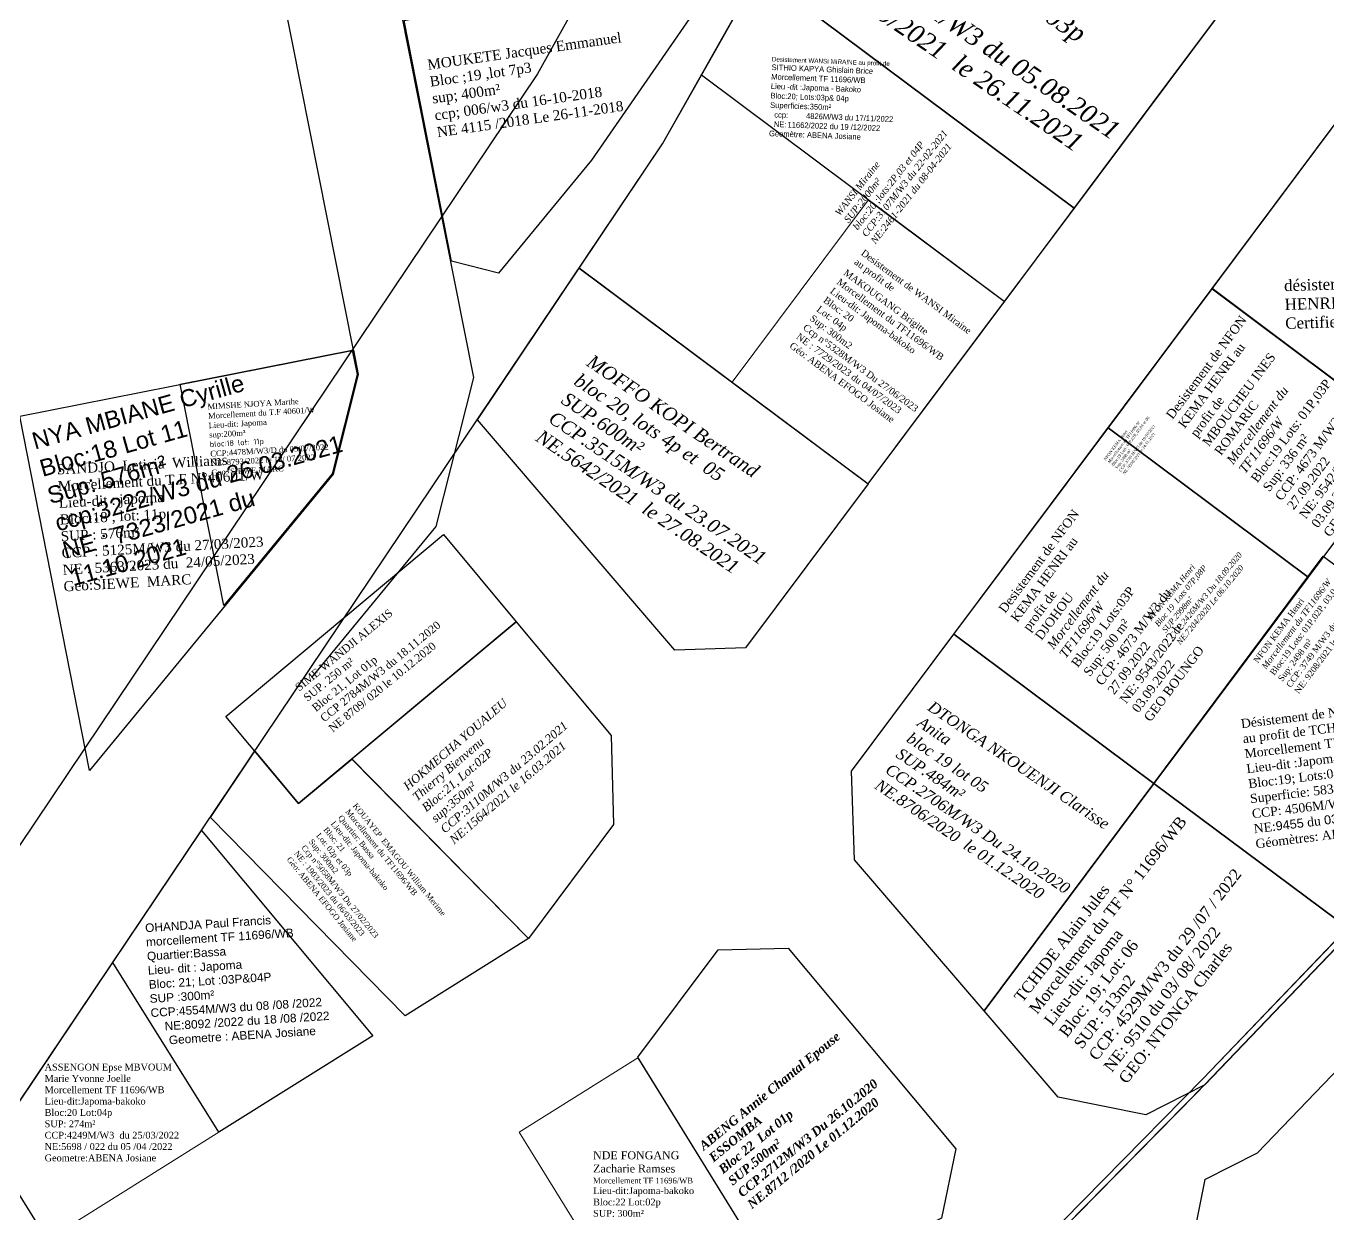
# Model space of a CAD drawing. Header units: millimetres. Extents: x 587399 to 927168, y 438565 to 1444955.
# Drawn here: x 591380.8 to 591495.6, y 444575.2 to 444679.9 of the extents above; entities that cross this region are included whole.
import ezdxf

# ---------------------------------------------------------------- set-up
doc = ezdxf.new("R2010")
doc.units = ezdxf.units.MM
doc.header["$LTSCALE"] = 2
for name, color, linetype in [('chef027001120', 7, 'Continuous'), ('end maj 26 02 2021', 7, 'Continuous'), ('MAJ AOUT 2021', 7, 'Continuous'), ('MAJ AVRIL 2021', 7, 'Continuous'), ('MAJ DEC 2021', 234, 'Continuous'), ('MAJ NOV 2021', 7, 'Continuous'), ('MAJ OCT 2021', 7, 'Continuous'), ('Parcelle MAJ', 6, 'Continuous')]:
    doc.layers.add(name, color=color, linetype=linetype)
doc.layers.add('Dossiers rejetés', color=1, linetype='Continuous', lineweight=30)
doc.layers.add('MAJ APRES LE 13.01.2023', color=222, linetype='Continuous', lineweight=30)
doc.styles.get("Standard").update_dxf_attribs({"font": 'arial.ttf'})
doc.styles.add('STYLE3', font='tt0012m_.ttf', dxfattribs={"height": 13})
doc.styles.add('Times 1.0', font='times.ttf', dxfattribs={"width": 0.99, "height": 1})

msp = doc.modelspace()

# ---------------------------------------------------------------- linework, layer by layer
at = {"color": 150, "flags": 128}
msp.add_lwpolyline([(591500.153, 444676.493), (591505.095, 444675.894), (591513.077, 444657.036), (591503.005, 444643.559), (591485.382, 444656.731)], close=True, dxfattribs=at)
msp.add_lwpolyline([(591500.153, 444676.493), (591505.095, 444675.894), (591513.077, 444657.036), (591503.005, 444643.559), (591485.382, 444656.731)], close=True, dxfattribs=at)
at = {"flags": 128}
for points in [[(591409.669, 444651.31), (591410.087, 444649.148), (591407.882, 444640.383), (591386.396, 444614.26), (591380.236, 444645.502)], [(591409.669, 444651.31), (591410.087, 444649.148), (591407.882, 444640.383), (591386.396, 444614.26), (591380.236, 444645.502)], [(591480.24, 444613.098), (591497.721, 444600.085), (591484.728, 444586.534), (591479.535, 444583.906), (591471.819, 444585.441), (591465.274, 444593.072)], [(591396.267, 444608.966), (591411.375, 444590.859), (591397.807, 444582.366), (591388.447, 444597.326)]]:
    msp.add_lwpolyline(points, close=True, dxfattribs=at)
msp.add_lwpolyline([(591495.169, 444633.151), (591515.121, 444618.306), (591497.72, 444600.084), (591480.24, 444613.098), (591495.169, 444633.151)], dxfattribs=at)
msp.add_lwpolyline([(591495.169, 444633.151), (591515.121, 444618.306), (591497.72, 444600.084), (591480.24, 444613.098), (591495.169, 444633.151)], dxfattribs=at)
at = {"color": 7, "ltscale": 0.0014, "flags": 128}
msp.add_lwpolyline([(591400.973, 444615.953), (591404.826, 444611.335), (591409.529, 444615.259), (591425.093, 444599.432), (591414.234, 444592.637), (591397.049, 444610.113)], close=True, dxfattribs=at)
at = {"color": 5, "lineweight": 13, "flags": 128}
for points in [[(591388.445, 444597.322), (591397.805, 444582.366), (591382.652, 444572.883), (591376.769, 444582.285), (591380.06, 444584.844)], [(591388.445, 444597.322), (591397.805, 444582.366), (591382.652, 444572.883), (591376.769, 444582.285), (591380.06, 444584.844)], [(591434.749, 444588.935), (591447.816, 444567.806), (591436.756, 444562.206), (591424.276, 444582.376)], [(591434.749, 444588.935), (591447.816, 444567.806), (591436.756, 444562.206), (591424.276, 444582.376)]]:
    msp.add_lwpolyline(points, close=True, dxfattribs=at)
at = {"layer": 'Dossiers rejetés', "lineweight": 30, "flags": 128}
msp.add_lwpolyline([(591265.136, 445455.647), (591292.014, 445408.277), (591304.987, 445380.749), (591335.978, 445347.262), (591370.521, 445264.526), (591591.499, 445304.44), (591608.749, 445116.241), (591578.944, 444936.369), (591522.003, 444915.223), (591436.947, 444877.41), (591441.096, 444822.125), (591469.757, 444754.412), (591425.908, 444675.656), (591370.164, 444592.699), (591273.017, 444517.158), (591262.763, 444510.846), (591206.464, 444602.089), (591101.464, 444952.089), (591061.464, 445040.089), (590953.466, 445042.089), (590953.074, 445075.007), (590860.574, 445152.399), (590846.464, 445261.089), (591098.464, 445350.089)], close=True, dxfattribs=at)
at = {"layer": 'end maj 26 02 2021', "color": 7, "linetype": 'ByBlock'}
for p, q in [((591484.566, 444587.062), (591547.366, 444652.561)), ((591489.397, 444580.541), (591552.785, 444646.654)), ((591484.566, 444587.062), (591502.13, 444605.381)), ((591484.736, 444578.181), (591489.397, 444580.541)), ((591484.736, 444578.181), (591483.53, 444572.127))]:
    msp.add_line(p, q, dxfattribs=at)
at = {"layer": 'end maj 26 02 2021', "color": 7, "linetype": 'ByBlock', "ltscale": 0.0014}
msp.add_line((591547.366, 444652.561), (591484.566, 444587.062), dxfattribs=at)
at = {"layer": 'end maj 26 02 2021', "color": 6, "linetype": 'ByBlock', "lineweight": -3, "ltscale": 0.0014, "flags": 128}
for points in [[(591281.22, 444508), (591380.06, 444584.856), (591436.93, 444669.494), (591483.876, 444752.657), (591453.438, 444823.58), (591449.939, 444870.203), (591528.271, 444905.027), (591590.351, 444928.084), (591620.988, 445113.034)], [(591281.22, 444508), (591380.06, 444584.856), (591436.93, 444669.494), (591483.876, 444752.657), (591453.438, 444823.58), (591449.939, 444870.203), (591528.271, 444905.027), (591590.351, 444928.084), (591620.988, 445113.034)], [(591281.22, 444508), (591380.06, 444584.856), (591436.93, 444669.494), (591483.876, 444752.657), (591453.438, 444823.58), (591449.939, 444870.203), (591528.271, 444905.027), (591590.351, 444928.084), (591620.988, 445113.034)], [(591281.22, 444508), (591380.06, 444584.856), (591436.93, 444669.494), (591483.876, 444752.657), (591453.438, 444823.58), (591449.939, 444870.203), (591528.271, 444905.027), (591590.351, 444928.084), (591620.988, 445113.034)], [(591770.073, 444989.463), (591737.168, 444905.939), (591690.907, 444742.417), (591637.449, 444725.167), (591591.726, 444687.985), (591547.534, 444652.048), (591484.721, 444586.54), (591374.436, 444474.456), (591285.46, 444485.64)], [(591770.073, 444989.463), (591737.168, 444905.939), (591690.907, 444742.417), (591637.449, 444725.167), (591591.726, 444687.985), (591547.534, 444652.048), (591484.721, 444586.54), (591374.436, 444474.456), (591285.46, 444485.64)], [(591770.073, 444989.463), (591737.168, 444905.939), (591690.907, 444742.417), (591637.449, 444725.167), (591591.726, 444687.985), (591547.534, 444652.048), (591484.721, 444586.54), (591374.436, 444474.456), (591285.46, 444485.64)], [(591770.073, 444989.463), (591737.168, 444905.939), (591690.907, 444742.417), (591637.449, 444725.167), (591591.726, 444687.985), (591547.534, 444652.048), (591484.721, 444586.54), (591374.436, 444474.456), (591285.46, 444485.64)]]:
    msp.add_lwpolyline(points, dxfattribs=at)
at = {"layer": 'end maj 26 02 2021', "color": 7, "linetype": 'ByBlock', "ltscale": 0.0014, "flags": 128}
msp.add_lwpolyline([(591466.981, 444569.19), (591484.566, 444587.062), (591547.369, 444652.561), (591591.564, 444688.5)], dxfattribs=at)
msp.add_lwpolyline([(591466.981, 444569.19), (591484.566, 444587.062), (591547.369, 444652.561), (591591.564, 444688.5)], dxfattribs=at)
at = {"layer": 'end maj 26 02 2021', "color": 7, "flags": 128}
msp.add_lwpolyline([(591466.981, 444569.19), (591484.566, 444587.062), (591547.369, 444652.561), (591591.564, 444688.5)], dxfattribs=at)
at = {"layer": 'end maj 26 02 2021', "color": 3, "lineweight": 30, "flags": 128}
msp.add_lwpolyline([(591591.008, 444687.255), (591642.766, 444636.485), (591512.912, 444525.11), (591509.568, 444476.103), (591485.712, 444373.739), (591486.069, 444356.308), (591479.263, 444350.152), (591353.239, 444365.428), (591284.742, 444484.909), (591373.718, 444473.726), (591484.01, 444585.816), (591546.813, 444651.316), (591591.008, 444687.255)], dxfattribs=at)
msp.add_lwpolyline([(591591.008, 444687.255), (591642.766, 444636.485), (591512.912, 444525.11), (591509.568, 444476.103), (591485.712, 444373.739), (591486.069, 444356.308), (591479.263, 444350.152), (591353.239, 444365.428), (591284.742, 444484.909), (591373.718, 444473.726), (591484.01, 444585.816), (591546.813, 444651.316), (591591.008, 444687.255)], dxfattribs=at)
at = {"layer": 'end maj 26 02 2021', "color": 150, "lineweight": -3, "flags": 128}
for points in [[(591443.121, 444686.1), (591430.657, 444668.07), (591422.458, 444658.105), (591422.458, 444658.105), (591418.314, 444659.149), (591414.129, 444680.38)], [(591443.121, 444686.1), (591430.657, 444668.07), (591422.458, 444658.105), (591422.458, 444658.105), (591418.314, 444659.149), (591414.129, 444680.38)], [(591443.121, 444686.1), (591430.657, 444668.07), (591422.458, 444658.105), (591422.458, 444658.105), (591418.314, 444659.149), (591414.129, 444680.38)], [(591443.121, 444686.1), (591430.657, 444668.07), (591422.458, 444658.105), (591422.458, 444658.105), (591418.314, 444659.149), (591414.129, 444680.38)], [(591417.605, 444635.042), (591424.016, 444627.358), (591404.82, 444611.342), (591398.409, 444619.026)], [(591417.605, 444635.042), (591424.016, 444627.358), (591404.82, 444611.342), (591398.409, 444619.026)], [(591417.605, 444635.042), (591424.016, 444627.358), (591404.82, 444611.342), (591398.409, 444619.026)], [(591417.605, 444635.042), (591424.016, 444627.358), (591404.82, 444611.342), (591398.409, 444619.026)]]:
    msp.add_lwpolyline(points, close=True, dxfattribs=at)
at = {"layer": 'end maj 26 02 2021', "color": 150, "linetype": 'ByBlock', "lineweight": -3, "ltscale": 0.0014, "flags": 128}
for points in [[(591500.153, 444676.493), (591505.095, 444675.894), (591513.077, 444657.036), (591523.149, 444633.241), (591521.65, 444625.039), (591515.126, 444618.237), (591497.692, 444600.056), (591484.728, 444586.535), (591479.535, 444583.906), (591471.819, 444585.442), (591465.275, 444593.073), (591480.24, 444613.098), (591462.618, 444626.268), (591477.584, 444646.294), (591500.153, 444676.493)], [(591500.153, 444676.493), (591505.095, 444675.894), (591513.077, 444657.036), (591523.149, 444633.241), (591521.65, 444625.039), (591515.126, 444618.237), (591497.692, 444600.056), (591484.728, 444586.535), (591479.535, 444583.906), (591471.819, 444585.442), (591465.275, 444593.073), (591480.24, 444613.098), (591462.618, 444626.268), (591477.584, 444646.294), (591500.153, 444676.493)], [(591500.153, 444676.493), (591505.095, 444675.894), (591513.077, 444657.036), (591523.149, 444633.241), (591521.65, 444625.039), (591515.126, 444618.237), (591497.692, 444600.056), (591484.728, 444586.535), (591479.535, 444583.906), (591471.819, 444585.442), (591465.275, 444593.073), (591480.24, 444613.098), (591462.618, 444626.268), (591477.584, 444646.294), (591500.153, 444676.493)], [(591500.153, 444676.493), (591505.095, 444675.894), (591513.077, 444657.036), (591523.149, 444633.241), (591521.65, 444625.039), (591515.126, 444618.237), (591497.692, 444600.056), (591484.728, 444586.535), (591479.535, 444583.906), (591471.819, 444585.442), (591465.275, 444593.073), (591480.24, 444613.098), (591462.618, 444626.268), (591477.584, 444646.294), (591500.153, 444676.493)], [(591424.016, 444627.358), (591432.386, 444617.327), (591432.596, 444609.483), (591425.093, 444599.433), (591409.523, 444615.266)], [(591424.016, 444627.358), (591432.386, 444617.327), (591432.596, 444609.483), (591425.093, 444599.433), (591409.523, 444615.266)], [(591424.016, 444627.358), (591432.386, 444617.327), (591432.596, 444609.483), (591425.093, 444599.433), (591409.523, 444615.266)], [(591424.016, 444627.358), (591432.386, 444617.327), (591432.596, 444609.483), (591425.093, 444599.433), (591409.523, 444615.266)], [(591462.618, 444626.268), (591480.24, 444613.098), (591465.275, 444593.073), (591453.853, 444606.389), (591453.591, 444614.189)], [(591462.618, 444626.268), (591480.24, 444613.098), (591465.275, 444593.073), (591453.853, 444606.389), (591453.591, 444614.189)], [(591462.618, 444626.268), (591480.24, 444613.098), (591465.275, 444593.073), (591453.853, 444606.389), (591453.591, 444614.189)], [(591462.618, 444626.268), (591480.24, 444613.098), (591465.275, 444593.073), (591453.853, 444606.389), (591453.591, 444614.189)], [(591448.012, 444598.598), (591462.789, 444580.887), (591461.531, 444574.789), (591447.808, 444567.84), (591434.74, 444588.965), (591441.815, 444598.432)], [(591448.012, 444598.598), (591462.789, 444580.887), (591461.531, 444574.789), (591447.808, 444567.84), (591434.74, 444588.965), (591441.815, 444598.432)], [(591448.012, 444598.598), (591462.789, 444580.887), (591461.531, 444574.789), (591447.808, 444567.84), (591434.74, 444588.965), (591441.815, 444598.432)], [(591448.012, 444598.598), (591462.789, 444580.887), (591461.531, 444574.789), (591447.808, 444567.84), (591434.74, 444588.965), (591441.815, 444598.432)]]:
    msp.add_lwpolyline(points, close=True, dxfattribs=at)
at = {"layer": 'end maj 26 02 2021', "color": 150, "lineweight": -3, "flags": 128}
msp.add_lwpolyline([(591448.012, 444598.598), (591462.789, 444580.887)], dxfattribs=at)
msp.add_lwpolyline([(591448.012, 444598.598), (591462.789, 444580.887)], dxfattribs=at)
msp.add_lwpolyline([(591448.012, 444598.598), (591462.789, 444580.887)], dxfattribs=at)
msp.add_lwpolyline([(591448.012, 444598.598), (591462.789, 444580.887)], dxfattribs=at)
at = {"layer": 'MAJ AOUT 2021', "color": 6, "lineweight": -3, "flags": 128}
msp.add_lwpolyline([(591429.582, 444658.545), (591455.042, 444639.518), (591444.251, 444625.079), (591438.003, 444624.869), (591420.593, 444645.168)], close=True, dxfattribs=at)
msp.add_lwpolyline([(591429.582, 444658.545), (591455.042, 444639.518), (591444.251, 444625.079), (591438.003, 444624.869), (591420.593, 444645.168)], close=True, dxfattribs=at)
at = {"layer": 'MAJ APRES LE 13.01.2023', "lineweight": 13, "flags": 128}
msp.add_lwpolyline([(591455.062, 444664.541), (591467.044, 444655.587), (591455.037, 444639.521), (591443.056, 444648.476)], close=True, dxfattribs=at)
at = {"layer": 'MAJ APRES LE 13.01.2023', "ltscale": 0.0014, "flags": 128}
msp.add_lwpolyline([(591400.973, 444615.953), (591404.826, 444611.335), (591409.529, 444615.259), (591425.093, 444599.432), (591414.234, 444592.637), (591397.049, 444610.113)], close=True, dxfattribs=at)
at = {"layer": 'MAJ AVRIL 2021', "color": 5, "flags": 128}
msp.add_lwpolyline([(591459.054, 444708.686), (591489.643, 444685.826), (591481.627, 444675.101), (591468.399, 444657.399), (591455.037, 444639.521), (591429.577, 444658.549), (591436.925, 444669.485), (591441.465, 444677.528), (591452.418, 444696.93)], close=True, dxfattribs=at)
msp.add_lwpolyline([(591459.054, 444708.686), (591489.643, 444685.826), (591481.627, 444675.101), (591468.399, 444657.399), (591455.037, 444639.521), (591429.577, 444658.549), (591436.925, 444669.485), (591441.465, 444677.528), (591452.418, 444696.93)], close=True, dxfattribs=at)
at = {"layer": 'MAJ DEC 2021', "color": 6, "lineweight": -3, "flags": 128}
msp.add_lwpolyline([(591445.451, 444684.576), (591473.212, 444663.83), (591467.044, 444655.586), (591440.343, 444675.54)], close=True, dxfattribs=at)
at = {"layer": 'MAJ NOV 2021', "lineweight": -3, "flags": 128}
msp.add_lwpolyline([(591459.069, 444708.683), (591489.648, 444685.823), (591473.212, 444663.83), (591445.451, 444684.576)], close=True, dxfattribs=at)
msp.add_lwpolyline([(591459.069, 444708.683), (591489.648, 444685.823), (591473.212, 444663.83), (591445.451, 444684.576)], close=True, dxfattribs=at)
at = {"layer": 'MAJ NOV 2021', "flags": 128}
for points in [[(591513.077, 444657.036), (591523.148, 444633.241), (591521.65, 444625.039), (591515.125, 444618.237), (591497.692, 444600.055), (591484.728, 444586.534), (591479.535, 444583.905), (591471.819, 444585.441), (591465.274, 444593.072), (591480.24, 444613.098), (591462.618, 444626.267), (591477.583, 444646.293), (591485.382, 444656.728), (591503.004, 444643.558)], [(591513.077, 444657.036), (591523.148, 444633.241), (591521.65, 444625.039), (591515.125, 444618.237), (591497.692, 444600.055), (591484.728, 444586.534), (591479.535, 444583.905), (591471.819, 444585.441), (591465.274, 444593.072), (591480.24, 444613.098), (591462.618, 444626.267), (591477.583, 444646.293), (591485.382, 444656.728), (591503.004, 444643.558)], [(591376.769, 444582.284), (591382.652, 444572.883), (591365.698, 444562.273), (591360.898, 444569.944)], [(591376.769, 444582.284), (591382.652, 444572.883), (591365.698, 444562.273), (591360.898, 444569.944)]]:
    msp.add_lwpolyline(points, close=True, dxfattribs=at)
at = {"layer": 'MAJ OCT 2021', "lineweight": -3}
msp.add_line((591409.669, 444651.31), (591387.278, 444764.209), dxfattribs=at)
at = {"layer": 'MAJ OCT 2021', "lineweight": -3, "flags": 128}
msp.add_lwpolyline([(591396.896, 444766.598), (591420.239, 444648.9), (591416.933, 444635.775), (591405.97, 444622.443)], dxfattribs=at)
msp.add_lwpolyline([(591409.669, 444651.31), (591410.087, 444649.148), (591407.882, 444640.383), (591386.396, 444614.26), (591380.236, 444645.502)], close=True, dxfattribs=at)
msp.add_lwpolyline([(591409.669, 444651.31), (591410.087, 444649.148), (591407.882, 444640.383), (591386.396, 444614.26), (591380.236, 444645.502)], close=True, dxfattribs=at)
at = {"layer": 'Parcelle MAJ', "color": 6, "lineweight": 30, "flags": 128}
for points in [[(591485.383, 444656.73), (591503.005, 444643.559), (591493.846, 444631.303), (591476.223, 444644.473), (591485.382, 444656.731)], [(591476.223, 444644.473), (591493.846, 444631.303), (591480.24, 444613.098), (591462.618, 444626.268), (591476.223, 444644.473)]]:
    msp.add_lwpolyline(points, dxfattribs=at)
msp.add_lwpolyline([(591409.566, 444651.309), (591409.992, 444649.161), (591407.784, 444640.393), (591398.246, 444628.794), (591394.391, 444648.315)], close=True, dxfattribs=at)

# ---------------------------------------------------------------- texts
at = {"color": 0, "lineweight": 13, "insert": (591446.573, 444677.168), "char_height": 0.4, "width": 15.98003, "attachment_point": 1, "rotation": 357.78698, "style": 'STYLE3'}
msp.add_mtext('\\A1;Desistement WANSI MIRAINE au profit de\\P{\\H1.25x;SITHIO KAPYA Ghislain Brice\\C1; \\PMorcellement TF 11696/WB\\P\\C256;Lieu -dit :Japoma - Bakoko\\PBloc:20; Lots:03p& 04p\\PSuperficies:350m²\\P\\pi-1.2,l1.6,t1.6;ccp:^I4826M/W3 du 17/11/2022\\PNE:^I11662/2022 du 19 /12/2022\\P\\pi0,l0,tz;Geomètre: ABENA Josiane}', dxfattribs=at)
at = {"attachment_point": 1}
for s, insert, char_height, width, rotation in [('\\A1;{\\fTimes New Roman|b0|i0|c0|p18;MIMSHE NJOYA Marthe \\P\\C1;Morcellement du T.F 40601/W\\P\\C256;Lieu-dit: Japoma\\Psup:200m\\fISOCPEUR|b0|i0|c0|p34;²\\Pbloc:18 lot: 11p\\fTimes New Roman|b0|i0|c0|p18;\\PCCP:4478M/W3/D du 05/07/2022\\PNE: 8793/2022 le 18/ 07/2022\\P\\C1;Geo: SIEWE MARC}', (591396.783, 444646.582), 0.5, 34.03498, 3.37451), ('\\pt11,12.5,13;{\\fTimes New Roman|b0|i0|c0|p18;TCHIDE Alain Jules\\P\\C1;Morcellement du TF N° 11696/WB\\P\\ptz;\\C7;Lieu-dit: Japoma\\P\\C256;Bloc: 19; Lot: 06\\PSUP: 513m2\\PCCP: 4529M/W3 du 29 /07 / 2022\\PNE: 9510 du 03/ 08/ 2022\\PGEO: NTONGA Charles}', (591467.846, 444594.336), 1, 36.82059, 52.12141)]:
    msp.add_mtext(s, dxfattribs=dict(at, insert=insert, char_height=char_height, width=width, rotation=rotation))
at = {"color": 3, "insert": (591383.49, 444641.227), "char_height": 0.88484, "width": 17.87816, "attachment_point": 1, "rotation": 3.2832}
msp.add_mtext('{\\fTimes New Roman|b0|i0|c0|p18;SANDJO  Leticia  Williams\\P\\C1;Morcellement du T.F N°40601/W     \\P\\C256;Lieu-dit : japoma\\PBloc:18 ; lot: 11p\\PSUP : 576m²\\PCCP : 5125M/W3 du 27/03/2023\\PNE : 5363/2023 du  24/05/2023\\P\\C1;Geo:SIEWE  MARC }', dxfattribs=at)
msp.add_mtext('{\\fTimes New Roman|b0|i0|c0|p18;SANDJO  Leticia  Williams\\P\\C1;Morcellement du T.F N°40601/W     \\P\\C256;Lieu-dit : japoma\\PBloc:18 ; lot: 11p\\PSUP : 576m²\\PCCP : 5125M/W3 du 27/03/2023\\PNE : 5363/2023 du  24/05/2023\\P\\C1;Geo:SIEWE  MARC }', dxfattribs=at)
at = {"attachment_point": 1}
for s, width, insert, char_height, rotation in [('{\\fTimes New Roman|b0|i0|c186|p18;\\C1;Désistement\\C256; de NFON KEMA }\\P{\\fTimes New Roman|b0|i0|c186|p18;au profit de TCHIDE Alain Jules\\P\\C1;Morcellement TF 11696/WB\\P\\C256;Lieu-dit :Japoma-bakoko\\PBloc:19; Lots:04\\PSuperficie: 583m²\\PCCP: 4506M/W3  du 20/07/2022\\PNE:}9455{\\fTimes New Roman|b0|i0|c186|p18; du }03{\\fTimes New Roman|b0|i0|c186|p18;/0}8{\\fTimes New Roman|b0|i0|c186|p18;/ 2022\\PGéomètres: ABENA Josiane}', 38.63325, (591487.877, 444618.774), 0.8, 6.95516), ('\\A1;OHANDJA Paul Francis\\P{\\C1;morcellement TF 11696/WB\\P\\C0;Quartier:Bassa\\PLieu- dit : Japoma\\PBloc: 21; Lot :03P&04P\\PSUP :300m²\\PCCP:4554M/W3 du 08 /08 /2022\\P    NE:8092 /2022 du 18 /08 /2022\\P     Geometre : ABENA Josiane}', 23.5716, (591391.274, 444600.745), 0.75, 3.65727)]:
    msp.add_mtext_dynamic_manual_height_columns(s, width=width, gutter_width=12.5, heights=[0], dxfattribs=dict(at, insert=insert, char_height=char_height, rotation=rotation))
for s, insert, char_height in [('{\\fTimes New Roman|b0|i0|c0|p18;ASSENGON Epse MBVOUM\\PMarie Yvonne Joelle\\P\\C1;Morcellement TF 11696/WB\\PLieu-dit:Japoma-bakoko\\C256;\\PBloc:20 Lot:04p\\PSUP: 274m²\\PCCP:4249M/W3  du 25/03/2022\\PNE:5698 / 022 du 05 /04 /2022\\PGeometre:ABENA Josiane}', (591382.433, 444588.403), 0.6), ('{\\fTimes New Roman|b0|i0|c0|p18;ASSENGON Epse MBVOUM\\PMarie Yvonne Joelle\\P\\C1;Morcellement TF 11696/WB\\PLieu-dit:Japoma-bakoko\\C256;\\PBloc:20 Lot:04p\\PSUP: 274m²\\PCCP:4249M/W3  du 25/03/2022\\PNE:5698 / 022 du 05 /04 /2022\\PGeometre:ABENA Josiane}', (591382.433, 444588.403), 0.6), ('\\A1;{\\fTimes New Roman|b0|i0|c0|p18;NDE FONGANG \\PZacharie Ramses\\P\\H0.71429x;\\C1;Morcellement TF 11696/WB\\H1.4x;\\P\\H0.85714x;\\C256;Lieu-dit:Japoma-bakoko\\PBloc:22 Lot:02p\\PSUP: 300m²\\PCCP: 4248M/W3  du 25/03/2022\\PNE:5697/ 022 du 05 /04 /2022\\P Geometre:ABENA Josiane}', (591430.797, 444580.68), 0.7), ('\\A1;{\\fTimes New Roman|b0|i0|c0|p18;NDE FONGANG \\PZacharie Ramses\\P\\H0.71429x;\\C1;Morcellement TF 11696/WB\\H1.4x;\\P\\H0.85714x;\\C256;Lieu-dit:Japoma-bakoko\\PBloc:22 Lot:02p\\PSUP: 300m²\\PCCP: 4248M/W3  du 25/03/2022\\PNE:5697/ 022 du 05 /04 /2022\\P Geometre:ABENA Josiane}', (591430.797, 444580.68), 0.7)]:
    msp.add_mtext_dynamic_manual_height_columns(s, width=25.02909, gutter_width=12.5, heights=[0], dxfattribs=dict(at, insert=insert, char_height=char_height))
at = {"layer": 'chef027001120', "linetype": 'ByBlock', "insert": (591413.97, 444613.023), "char_height": 0.75, "width": 21.23, "attachment_point": 1, "rotation": 40.78615}
msp.add_mtext('{\\fTimes New Roman|b0|i1|c0|p18;HOKMECHA YOUALEU \\PThierry Bienvenu\\PBloc:21, Lot:02P\\Psup:350m²\\PCCP:3110M/W3 du 23.02.2021\\PNE:1564/2021 le 16.03.2021}', dxfattribs=at)
msp.add_mtext('{\\fTimes New Roman|b0|i1|c0|p18;HOKMECHA YOUALEU \\PThierry Bienvenu\\PBloc:21, Lot:02P\\Psup:350m²\\PCCP:3110M/W3 du 23.02.2021\\PNE:1564/2021 le 16.03.2021}', dxfattribs=at)
at = {"layer": 'end maj 26 02 2021', "color": 150, "linetype": 'ByBlock', "lineweight": -3, "ltscale": 0.0014, "attachment_point": 1, "style": 'Times 1.0'}
for s, insert, char_height, width, rotation in [('{\\fTimes New Roman|b0|i0|c186|p18;\\C0;MOUKETE Jacques Emmanuel\\fTimes New Roman|b0|i0|c0|p18;\\P\\fTimes New Roman|b0|i0|c186|p18;Bloc \\fTimes New Roman|b0|i0|c0|p18;;19 \\fTimes New Roman|b0|i0|c186|p18;,lot \\fTimes New Roman|b0|i0|c0|p18;7p3\\P\\fTimes New Roman|b0|i0|c186|p18;sup\\fTimes New Roman|b0|i0|c0|p18;;\\fTimes New Roman|b0|i0|c186|p18; \\fTimes New Roman|b0|i0|c0|p18;400\\fTimes New Roman|b0|i0|c186|p18;m²\\Pccp\\fTimes New Roman|b0|i0|c0|p18;;\\fTimes New Roman|b0|i0|c186|p18; \\fTimes New Roman|b0|i0|c0|p18;006\\fTimes New Roman|b0|i0|c186|p18;/w3 du 1\\fTimes New Roman|b0|i0|c0|p18;6\\fTimes New Roman|b0|i0|c186|p18;-10-2018\\fTimes New Roman|b0|i0|c0|p18;\\PNE 4115 /2018 Le 26-11-2018}', (591416.124, 444676.908), 0.9, 20.91066, 8.10088), ('{\\fTimes New Roman|b0|i0|c186|p18;\\C0;MOUKETE Jacques Emmanuel\\fTimes New Roman|b0|i0|c0|p18;\\P\\fTimes New Roman|b0|i0|c186|p18;Bloc \\fTimes New Roman|b0|i0|c0|p18;;19 \\fTimes New Roman|b0|i0|c186|p18;,lot \\fTimes New Roman|b0|i0|c0|p18;7p3\\P\\fTimes New Roman|b0|i0|c186|p18;sup\\fTimes New Roman|b0|i0|c0|p18;;\\fTimes New Roman|b0|i0|c186|p18; \\fTimes New Roman|b0|i0|c0|p18;400\\fTimes New Roman|b0|i0|c186|p18;m²\\Pccp\\fTimes New Roman|b0|i0|c0|p18;;\\fTimes New Roman|b0|i0|c186|p18; \\fTimes New Roman|b0|i0|c0|p18;006\\fTimes New Roman|b0|i0|c186|p18;/w3 du 1\\fTimes New Roman|b0|i0|c0|p18;6\\fTimes New Roman|b0|i0|c186|p18;-10-2018\\fTimes New Roman|b0|i0|c0|p18;\\PNE 4115 /2018 Le 26-11-2018}', (591416.124, 444676.908), 0.9, 20.91066, 8.10088), ('{\\fTimes New Roman|b0|i0|c186|p18;\\C0;MOUKETE Jacques Emmanuel\\fTimes New Roman|b0|i0|c0|p18;\\P\\fTimes New Roman|b0|i0|c186|p18;Bloc \\fTimes New Roman|b0|i0|c0|p18;;19 \\fTimes New Roman|b0|i0|c186|p18;,lot \\fTimes New Roman|b0|i0|c0|p18;7p3\\P\\fTimes New Roman|b0|i0|c186|p18;sup\\fTimes New Roman|b0|i0|c0|p18;;\\fTimes New Roman|b0|i0|c186|p18; \\fTimes New Roman|b0|i0|c0|p18;400\\fTimes New Roman|b0|i0|c186|p18;m²\\Pccp\\fTimes New Roman|b0|i0|c0|p18;;\\fTimes New Roman|b0|i0|c186|p18; \\fTimes New Roman|b0|i0|c0|p18;006\\fTimes New Roman|b0|i0|c186|p18;/w3 du 1\\fTimes New Roman|b0|i0|c0|p18;6\\fTimes New Roman|b0|i0|c186|p18;-10-2018\\fTimes New Roman|b0|i0|c0|p18;\\PNE 4115 /2018 Le 26-11-2018}', (591416.124, 444676.908), 0.9, 20.91066, 8.10088), ('{\\fTimes New Roman|b0|i0|c186|p18;\\C0;MOUKETE Jacques Emmanuel\\fTimes New Roman|b0|i0|c0|p18;\\P\\fTimes New Roman|b0|i0|c186|p18;Bloc \\fTimes New Roman|b0|i0|c0|p18;;19 \\fTimes New Roman|b0|i0|c186|p18;,lot \\fTimes New Roman|b0|i0|c0|p18;7p3\\P\\fTimes New Roman|b0|i0|c186|p18;sup\\fTimes New Roman|b0|i0|c0|p18;;\\fTimes New Roman|b0|i0|c186|p18; \\fTimes New Roman|b0|i0|c0|p18;400\\fTimes New Roman|b0|i0|c186|p18;m²\\Pccp\\fTimes New Roman|b0|i0|c0|p18;;\\fTimes New Roman|b0|i0|c186|p18; \\fTimes New Roman|b0|i0|c0|p18;006\\fTimes New Roman|b0|i0|c186|p18;/w3 du 1\\fTimes New Roman|b0|i0|c0|p18;6\\fTimes New Roman|b0|i0|c186|p18;-10-2018\\fTimes New Roman|b0|i0|c0|p18;\\PNE 4115 /2018 Le 26-11-2018}', (591416.124, 444676.908), 0.9, 20.91066, 8.10088), ('{\\C256;désistement de M. NFON KEMA HENRI DU 16/10/2020\\PCertifier le 27 oct. 2020}', (591491.707, 444657.505), 1, 21.83615, 1.84612), ('{\\C256;désistement de M. NFON KEMA HENRI DU 16/10/2020\\PCertifier le 27 oct. 2020}', (591491.707, 444657.505), 1, 21.83615, 1.84612), ('{\\C256;désistement de M. NFON KEMA HENRI DU 16/10/2020\\PCertifier le 27 oct. 2020}', (591491.707, 444657.505), 1, 21.83615, 1.84612), ('{\\C256;désistement de M. NFON KEMA HENRI DU 16/10/2020\\PCertifier le 27 oct. 2020}', (591491.707, 444657.505), 1, 21.83615, 1.84612), ('{\\fTimes New Roman|b0|i1|c0|p18;\\C7;MOFFO KOPI Bertrand \\Pbloc 20, lots 4p et  05 \\PSUP.600m²\\PCCP.3515M/W3 du 23.07.2021\\PNE.5642/2021  le 27.08.2021 }', (591430.803, 444650.998), 1.2, 70.89398, 325.90338), ('{\\fTimes New Roman|b0|i1|c0|p18;\\C7;MOFFO KOPI Bertrand \\Pbloc 20, lots 4p et  05 \\PSUP.600m²\\PCCP.3515M/W3 du 23.07.2021\\PNE.5642/2021  le 27.08.2021 }', (591430.803, 444650.998), 1.2, 70.89398, 325.90338), ('{\\fTimes New Roman|b0|i1|c0|p18;\\C7;MOFFO KOPI Bertrand \\Pbloc 20, lots 4p et  05 \\PSUP.600m²\\PCCP.3515M/W3 du 23.07.2021\\PNE.5642/2021  le 27.08.2021 }', (591430.803, 444650.998), 1.2, 70.89398, 325.90338), ('{\\fTimes New Roman|b0|i1|c0|p18;\\C7;MOFFO KOPI Bertrand \\Pbloc 20, lots 4p et  05 \\PSUP.600m²\\PCCP.3515M/W3 du 23.07.2021\\PNE.5642/2021  le 27.08.2021 }', (591430.803, 444650.998), 1.2, 70.89398, 325.90338), ('{\\fTimes New Roman|b0|i1|c0|p18;\\C7;NFON KEMA Henri^J\\fTimes New Roman|b0|i1|c186|p18;Bloc 1\\fTimes New Roman|b0|i1|c0|p18;9 \\fTimes New Roman|b0|i1|c186|p18; Lot\\fTimes New Roman|b0|i1|c0|p18;s 07P,08P\\P\\fTimes New Roman|b0|i1|c186|p18;SUP.\\fTimes New Roman|b0|i1|c0|p18;2998m²\\fTimes New Roman|b0|i1|c186|p18;\\PCCP.2\\fTimes New Roman|b0|i1|c0|p18;426\\fTimes New Roman|b0|i1|c186|p18;M/W3 Du \\fTimes New Roman|b0|i1|c0|p18;18\\fTimes New Roman|b0|i1|c186|p18;.0\\fTimes New Roman|b0|i1|c0|p18;9\\fTimes New Roman|b0|i1|c186|p18;.2020\\PNE.\\fTimes New Roman|b0|i1|c0|p18;7204\\fTimes New Roman|b0|i1|c186|p18;/2020 Le \\fTimes New Roman|b0|i1|c0|p18;06\\fTimes New Roman|b0|i1|c186|p18;.\\fTimes New Roman|b0|i1|c0|p18;10\\fTimes New Roman|b0|i1|c186|p18;.2020}', (591479.628, 444627.734), 0.5, 77.53417, 50.44818), ('{\\fTimes New Roman|b0|i1|c0|p18;\\C7;NFON KEMA Henri^J\\fTimes New Roman|b0|i1|c186|p18;Bloc 1\\fTimes New Roman|b0|i1|c0|p18;9 \\fTimes New Roman|b0|i1|c186|p18; Lot\\fTimes New Roman|b0|i1|c0|p18;s 07P,08P\\P\\fTimes New Roman|b0|i1|c186|p18;SUP.\\fTimes New Roman|b0|i1|c0|p18;2998m²\\fTimes New Roman|b0|i1|c186|p18;\\PCCP.2\\fTimes New Roman|b0|i1|c0|p18;426\\fTimes New Roman|b0|i1|c186|p18;M/W3 Du \\fTimes New Roman|b0|i1|c0|p18;18\\fTimes New Roman|b0|i1|c186|p18;.0\\fTimes New Roman|b0|i1|c0|p18;9\\fTimes New Roman|b0|i1|c186|p18;.2020\\PNE.\\fTimes New Roman|b0|i1|c0|p18;7204\\fTimes New Roman|b0|i1|c186|p18;/2020 Le \\fTimes New Roman|b0|i1|c0|p18;06\\fTimes New Roman|b0|i1|c186|p18;.\\fTimes New Roman|b0|i1|c0|p18;10\\fTimes New Roman|b0|i1|c186|p18;.2020}', (591479.628, 444627.734), 0.5, 77.53417, 50.44818), ('{\\fTimes New Roman|b0|i1|c0|p18;\\C7;NFON KEMA Henri^J\\fTimes New Roman|b0|i1|c186|p18;Bloc 1\\fTimes New Roman|b0|i1|c0|p18;9 \\fTimes New Roman|b0|i1|c186|p18; Lot\\fTimes New Roman|b0|i1|c0|p18;s 07P,08P\\P\\fTimes New Roman|b0|i1|c186|p18;SUP.\\fTimes New Roman|b0|i1|c0|p18;2998m²\\fTimes New Roman|b0|i1|c186|p18;\\PCCP.2\\fTimes New Roman|b0|i1|c0|p18;426\\fTimes New Roman|b0|i1|c186|p18;M/W3 Du \\fTimes New Roman|b0|i1|c0|p18;18\\fTimes New Roman|b0|i1|c186|p18;.0\\fTimes New Roman|b0|i1|c0|p18;9\\fTimes New Roman|b0|i1|c186|p18;.2020\\PNE.\\fTimes New Roman|b0|i1|c0|p18;7204\\fTimes New Roman|b0|i1|c186|p18;/2020 Le \\fTimes New Roman|b0|i1|c0|p18;06\\fTimes New Roman|b0|i1|c186|p18;.\\fTimes New Roman|b0|i1|c0|p18;10\\fTimes New Roman|b0|i1|c186|p18;.2020}', (591479.628, 444627.734), 0.5, 77.53417, 50.44818), ('{\\fTimes New Roman|b0|i1|c0|p18;\\C7;NFON KEMA Henri^J\\fTimes New Roman|b0|i1|c186|p18;Bloc 1\\fTimes New Roman|b0|i1|c0|p18;9 \\fTimes New Roman|b0|i1|c186|p18; Lot\\fTimes New Roman|b0|i1|c0|p18;s 07P,08P\\P\\fTimes New Roman|b0|i1|c186|p18;SUP.\\fTimes New Roman|b0|i1|c0|p18;2998m²\\fTimes New Roman|b0|i1|c186|p18;\\PCCP.2\\fTimes New Roman|b0|i1|c0|p18;426\\fTimes New Roman|b0|i1|c186|p18;M/W3 Du \\fTimes New Roman|b0|i1|c0|p18;18\\fTimes New Roman|b0|i1|c186|p18;.0\\fTimes New Roman|b0|i1|c0|p18;9\\fTimes New Roman|b0|i1|c186|p18;.2020\\PNE.\\fTimes New Roman|b0|i1|c0|p18;7204\\fTimes New Roman|b0|i1|c186|p18;/2020 Le \\fTimes New Roman|b0|i1|c0|p18;06\\fTimes New Roman|b0|i1|c186|p18;.\\fTimes New Roman|b0|i1|c0|p18;10\\fTimes New Roman|b0|i1|c186|p18;.2020}', (591479.628, 444627.734), 0.5, 77.53417, 50.44818), ('{\\C256;SIME WANDJI ALEXIS\\PSUP. 250 m²\\PBloc 21, Lot 01p\\PCCP 2784M/W3 du 18.11.2020\\PNE 8709/ 020 le 10.12.2020}', (591404.438, 444621.738), 0.7, 28.84371, 39.31457), ('{\\C256;SIME WANDJI ALEXIS\\PSUP. 250 m²\\PBloc 21, Lot 01p\\PCCP 2784M/W3 du 18.11.2020\\PNE 8709/ 020 le 10.12.2020}', (591404.438, 444621.738), 0.7, 28.84371, 39.31457), ('{\\C256;SIME WANDJI ALEXIS\\PSUP. 250 m²\\PBloc 21, Lot 01p\\PCCP 2784M/W3 du 18.11.2020\\PNE 8709/ 020 le 10.12.2020}', (591404.438, 444621.738), 0.7, 28.84371, 39.31457), ('{\\C256;SIME WANDJI ALEXIS\\PSUP. 250 m²\\PBloc 21, Lot 01p\\PCCP 2784M/W3 du 18.11.2020\\PNE 8709/ 020 le 10.12.2020}', (591404.438, 444621.738), 0.7, 28.84371, 39.31457), ('{\\fTimes New Roman|b0|i1|c0|p18;\\C7;DTONGA NKOUENJI Clarisse \\PAnita\\Pbloc 19 lot 05 \\PSUP.484m²\\PCCP.2706M/W3 Du 24.10.2020\\PNE.8706/2020  le 01.12.2020 }', (591460.782, 444620.451), 1, 59.07831, 325.90338), ('{\\fTimes New Roman|b0|i1|c0|p18;\\C7;DTONGA NKOUENJI Clarisse \\PAnita\\Pbloc 19 lot 05 \\PSUP.484m²\\PCCP.2706M/W3 Du 24.10.2020\\PNE.8706/2020  le 01.12.2020 }', (591460.782, 444620.451), 1, 59.07831, 325.90338), ('{\\fTimes New Roman|b0|i1|c0|p18;\\C7;DTONGA NKOUENJI Clarisse \\PAnita\\Pbloc 19 lot 05 \\PSUP.484m²\\PCCP.2706M/W3 Du 24.10.2020\\PNE.8706/2020  le 01.12.2020 }', (591460.782, 444620.451), 1, 59.07831, 325.90338), ('{\\fTimes New Roman|b0|i1|c0|p18;\\C7;DTONGA NKOUENJI Clarisse \\PAnita\\Pbloc 19 lot 05 \\PSUP.484m²\\PCCP.2706M/W3 Du 24.10.2020\\PNE.8706/2020  le 01.12.2020 }', (591460.782, 444620.451), 1, 59.07831, 325.90338), ('{\\fTimes New Roman|b1|i1|c0|p18;\\C7;ABENG Annie Chantal Epouse\\PESSOMBA \\PBloc 22  Lot 01p \\PSUP.500m²\\PCCP.2712M/W3 Du 26.10.2020\\PNE.8712 /2020 Le 01.12.2020}', (591440.06, 444581.333), 0.8, 23.57992, 39.42598), ('{\\fTimes New Roman|b1|i1|c0|p18;\\C7;ABENG Annie Chantal Epouse\\PESSOMBA \\PBloc 22  Lot 01p \\PSUP.500m²\\PCCP.2712M/W3 Du 26.10.2020\\PNE.8712 /2020 Le 01.12.2020}', (591440.06, 444581.333), 0.8, 23.57992, 39.42598), ('{\\fTimes New Roman|b1|i1|c0|p18;\\C7;ABENG Annie Chantal Epouse\\PESSOMBA \\PBloc 22  Lot 01p \\PSUP.500m²\\PCCP.2712M/W3 Du 26.10.2020\\PNE.8712 /2020 Le 01.12.2020}', (591440.06, 444581.333), 0.8, 23.57992, 39.42598), ('{\\fTimes New Roman|b1|i1|c0|p18;\\C7;ABENG Annie Chantal Epouse\\PESSOMBA \\PBloc 22  Lot 01p \\PSUP.500m²\\PCCP.2712M/W3 Du 26.10.2020\\PNE.8712 /2020 Le 01.12.2020}', (591440.06, 444581.333), 0.8, 23.57992, 39.42598)]:
    msp.add_mtext(s, dxfattribs=dict(at, insert=insert, char_height=char_height, width=width, rotation=rotation))
at = {"layer": 'end maj 26 02 2021', "linetype": 'ByBlock', "ltscale": 0.0014, "insert": (591381.17, 444643.981), "char_height": 1.5, "width": 4662.19, "attachment_point": 1, "rotation": 15.66918}
msp.add_mtext('{\\fArial|b0|i0|c0|p34;NYA MBIANE Cyrille \\PBloc:18 Lot 11\\PSup: 576m²\\Pccp:3222/W3 du 26.03.2021\\PNE : 7323/2021 du \\P11.10.2021}', dxfattribs=at)
msp.add_mtext('{\\fArial|b0|i0|c0|p34;NYA MBIANE Cyrille \\PBloc:18 Lot 11\\PSup: 576m²\\Pccp:3222/W3 du 26.03.2021\\PNE : 7323/2021 du \\P11.10.2021}', dxfattribs=at)
msp.add_mtext('{\\fArial|b0|i0|c0|p34;NYA MBIANE Cyrille \\PBloc:18 Lot 11\\PSup: 576m²\\Pccp:3222/W3 du 26.03.2021\\PNE : 7323/2021 du \\P11.10.2021}', dxfattribs=at)
msp.add_mtext('{\\fArial|b0|i0|c0|p34;NYA MBIANE Cyrille \\PBloc:18 Lot 11\\PSup: 576m²\\Pccp:3222/W3 du 26.03.2021\\PNE : 7323/2021 du \\P11.10.2021}', dxfattribs=at)
at = {"layer": 'MAJ APRES LE 13.01.2023', "color": 0, "lineweight": 13, "insert": (591454.72, 444660.234), "char_height": 0.6, "width": 38.48722, "attachment_point": 1, "rotation": 323.43852}
msp.add_mtext('{\\fTimes New Roman|b0|i0|c0|p18;Desistement de WANSI Miraine\\Pau profit de }', dxfattribs=at)
at = {"layer": 'MAJ APRES LE 13.01.2023', "lineweight": 13, "insert": (591453.183, 444658.485), "char_height": 0.6, "width": 38.48722, "attachment_point": 1, "rotation": 323.43852}
msp.add_mtext('{\\fTimes New Roman|b0|i0|c0|p18;MAKOUGANG Brigitte\\P\\C1;Morcellement du TF11696/WB\\C256;\\PLieu-dit: Japoma-bakoko\\C1;\\P\\C256;Bloc: 20\\PLot: 04p\\PSup: 300m2\\PCcp n°5328M/W3 Du 27/06/2023\\PNE : 7729/2023 du 04/07/2023\\PGéo: ABENA EFOGO Josiane}', dxfattribs=at)
at = {"layer": 'MAJ APRES LE 13.01.2023', "ltscale": 0.0014, "insert": (591409.963, 444611.432), "char_height": 0.5, "width": 38.48722, "attachment_point": 1, "rotation": 309.07314}
msp.add_mtext('{\\fTimes New Roman|b0|i0|c0|p18;KOUAYEP  EMAGOU William Merime\\P\\C1;Morcellement du TF11696/WB\\P\\C256;Quartier: Bassa\\PLieu-dit: Japoma-bakoko\\C1;\\P\\C256;Bloc: 21\\PLot: 02p et 03p\\PSup: 300m2\\PCcp n°5058M/W3 Du 27/02/2023\\PNE : 1903/2023 du 06/03/2023\\PGéo: ABENA EFOGO Josiane}', dxfattribs=at)
at = {"layer": 'MAJ AVRIL 2021', "insert": (591452.072, 444663.457), "char_height": 0.6, "width": 30.23637, "attachment_point": 1, "rotation": 51.88577}
msp.add_mtext('\\A1;{\\fTimes New Roman|b0|i1|c0|p18;\\C7;WANSI Miraine\\PSUP:2000m²\\Pbloc:20 ;lots:2P,03 et 04P\\PCCP:3107M/W3 du 22-02-2021\\PNE:2461-2021 du 08-04-2021}', dxfattribs=at)
at = {"layer": 'MAJ NOV 2021', "color": 150, "linetype": 'ByBlock', "lineweight": -3, "ltscale": 0.0014, "insert": (591461.171, 444701.712), "char_height": 1.62, "width": 95.70687, "attachment_point": 1, "rotation": 325.90338, "style": 'Times 1.0'}
msp.add_mtext('{\\fTimes New Roman|b0|i1|c0|p18;\\C1;Désistement partiel de\\C7; \\PWANSI  Miraine \\P\\C1;au profit de \\C7;\\PDJANKAM Laurent \\Pbloc 20, lots 02p et  03p \\PSUP.1000m²\\PCCP.3564M/W3 du 05.08.2021\\PNE.9429/2021  le 26.11.2021 }', dxfattribs=at)
msp.add_mtext('{\\fTimes New Roman|b0|i1|c0|p18;\\C1;Désistement partiel de\\C7; \\PWANSI  Miraine \\P\\C1;au profit de \\C7;\\PDJANKAM Laurent \\Pbloc 20, lots 02p et  03p \\PSUP.1000m²\\PCCP.3564M/W3 du 05.08.2021\\PNE.9429/2021  le 26.11.2021 }', dxfattribs=at)
at = {"layer": 'MAJ NOV 2021', "attachment_point": 1, "rotation": 53.21689, "style": 'STYLE3'}
for s, insert, char_height, width in [('\\A1;{\\fTimes New Roman|b0|i0|c0|p18;\\H1.479x;Desistement de NFON KEMA HENRI au profit de\\PMBOUCHEU INES ROMARIC\\P\\fTimes New Roman|b0|i1|c0|p18;\\C1;Morcellement du TF11696/W\\C256;\\P\\fTimes New Roman|b0|i0|c0|p18;Bloc:19 Lots: 01P,03P\\PSup: 336 m²\\PCCP: 4673 M/W3 du 27.09.2022\\PNE: 9542/2022 le 03.09.2022\\PGEO BOUNGO\\H0.676x; }', (591481.252, 444645.633), 0.5408, 11.28695), ('\\A1;{\\fTimes New Roman|b0|i0|c0|p18;NFON KEMA Henri\\P\\fTimes New Roman|b0|i1|c0|p18;\\C1;Morcellement du TF11696/W\\C256;\\P\\fTimes New Roman|b0|i0|c0|p18;Bloc:19 Lots: 01P,02P, 03,04 et 06\\PSup: 2498 m²\\PCCP: 3749 M/W3 du 19/10/2021\\PNE: 9208/2021 le 24.11.2021}', (591475.805, 444641.702), 0.25, 22.5739), ('\\A1;{\\fTimes New Roman|b0|i0|c0|p18;\\H1.479x;Desistement de NFON KEMA HENRI au profit de\\PDJOHOU\\P\\fTimes New Roman|b0|i1|c0|p18;\\C1;Morcellement du TF11696/W\\C256;\\P\\fTimes New Roman|b0|i0|c0|p18;Bloc:19 Lots:03P\\PSup: 500 m²\\PCCP: 4673 M/W3 du 27.09.2022\\PNE: 9543/2022 le 03.09.2022\\PGEO BOUNGO\\H0.676x; }', (591466.491, 444628.544), 0.5408, 11.28695), ('\\A1;{\\fTimes New Roman|b0|i0|c0|p18;NFON KEMA Henri\\P\\fTimes New Roman|b0|i1|c0|p18;\\C1;Morcellement du TF11696/W\\C256;\\P\\fTimes New Roman|b0|i0|c0|p18;Bloc:19 Lots: 01P,02P, 03,04 et 06\\PSup: 2498 m²\\PCCP: 3749 M/W3 du 19/10/2021\\PNE: 9208/2021 le 24.11.2021}', (591488.978, 444623.996), 0.5408, 11.28695)]:
    msp.add_mtext(s, dxfattribs=dict(at, insert=insert, char_height=char_height, width=width))

doc.saveas('drawing.dxf')
